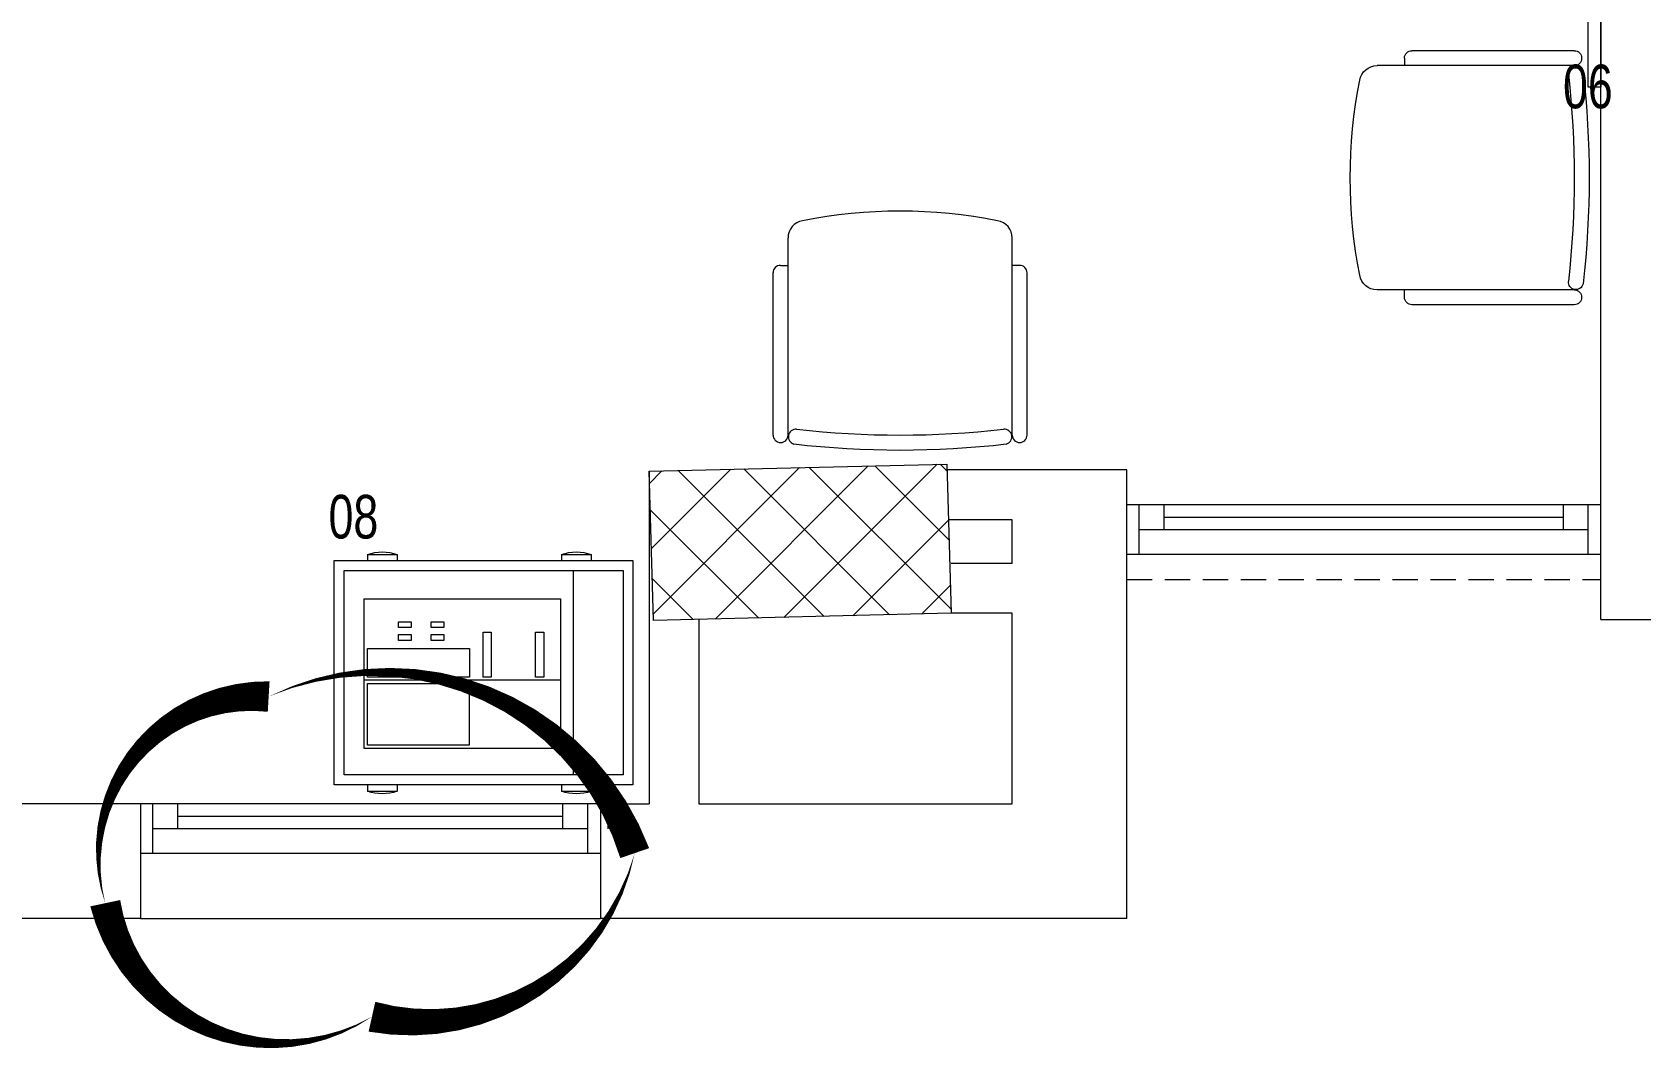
# Model space of a CAD drawing. Header units: millimetres. Extents: x -160614 to 59925, y -157025 to 0.
# Drawn here: x -113557 to -110327, y -116975 to -114914 of the extents above; entities that cross this region are included whole.
import ezdxf

# ---------------------------------------------------------------- set-up
doc = ezdxf.new("R2010")
doc.units = ezdxf.units.MM
doc.header["$LTSCALE"] = 8
for name, pattern in [('DASHED', [19.05, 12.7, -6.35]), ('HIDDEN', [9.525, 6.35, -3.175]), ('HIDDEN2', [4.7625, 3.175, -1.5875])]:
    doc.linetypes.add(name, pattern=pattern)
doc.layers.get('0').update_dxf_attribs({"color": 9, "lineweight": 5})
for name, color, linetype, lineweight in [('72_EGR_EQP_TAG', 9, 'Continuous', 5), ('Aluminum', 9, 'Continuous', 5), ('C-HYDR-CTCH', 9, 'Continuous', 5), ('Hatch', 9, 'Continuous', 5), ('LOADING', 9, 'Continuous', 5), ('Proj', 9, 'Continuous', 5), ('Structure', 9, 'Continuous', 5), ('Walls', 9, 'Continuous', 5)]:
    doc.layers.add(name, color=color, linetype=linetype, lineweight=lineweight)
doc.layers.get('0').off()
doc.layers.get('0').freeze()
doc.styles.add('X3G_ENTITY_257CFD', font='swisscl.ttf', dxfattribs={"height": 200})

# ---------------------------------------------------------------- blocks, each defined once
blk = doc.blocks.new('A$C47696aed')
at = {"layer": 'Hatch'}
h = blk.add_hatch(dxfattribs=at)
h.set_pattern_fill('ANSI37', color=256, scale=30)
h.paths.add_polyline_path([(50952.7, 21917.9), (50348.7, 21909.7), (50352.6, 21621.3), (50956.6, 21629.5)])
h.paths.add_polyline_path([(43791.9, 21910.1), (43208.4, 21904.7), (43188.5, 21613.3), (43772, 21618.7)])
h.paths.add_polyline_path([(29414.9, 21902.8), (28815.8, 21898.7), (28810.1, 21605.6), (29409.2, 21609.7)])
h.paths.add_polyline_path([(36600.2, 21904.9), (35999, 21897.4), (35990.7, 21611.8), (36591.9, 21619.3)])
h.paths.add_polyline_path([(22195.7, 21912), (21589.3, 21890.2), (21603.8, 21597.6), (22210.2, 21619.5)])
h.paths.add_polyline_path([(15459.1, 21901.7), (14237.2, 21925.6), (14230.7, 21629.5), (15452.7, 21605.5)])
h.paths.add_polyline_path([(15473.2, 14701.6), (14258.2, 14685.8), (14244.7, 14393.4), (15459.7, 14409.1)])
h.paths.add_polyline_path([(15447.1, 7508.4), (14244, 7492.4), (14238.3, 7199.4), (15441.4, 7215.3)])
h.paths.add_polyline_path([(15465.6, 309.7), (14269, 298.3), (14271.8, 3.8), (15468.5, 15.2)])
h.paths.add_polyline_path([(7830.6, 311.8), (7227.1, 308.1), (7237.7, 22.6), (7841.3, 26.3)])
h.paths.add_polyline_path([(7815.2, 7509.8), (7218.4, 7511.4), (7218.2, 7210.2), (7815.1, 7208.6)])
h.paths.add_polyline_path([(7825.1, 14699.4), (7205.8, 14700.6), (7195.2, 14397.6), (7814.5, 14396.4)])
h.paths.add_polyline_path([(7801.7, 21878.7), (7201.1, 21893.2), (7197.5, 21603.6), (7798.1, 21589.1)])
h.paths.add_polyline_path([(602.6, 21876.9), (0, 21899.6), (1.9, 21611.2), (604.5, 21588.5)])
h.paths.add_polyline_path([(610.4, 7498.6), (8.3, 7491.6), (11.7, 7200), (613.7, 7206.9)])
h.paths.add_polyline_path([(627.9, 303.9), (29.5, 302.9), (34.3, 2.3), (632.7, 3.3)])
h.paths.add_polyline_path([(22214.6, 317.2), (21608.9, 304.3), (21614.6, 3.1), (22220.3, 16)])
h.paths.add_polyline_path([(22208.1, 7509.7), (21613.7, 7492.1), (21615.8, 7195.5), (22210.2, 7213.1)])
h.paths.add_polyline_path([(22199.3, 14717.7), (21600.4, 14710), (21604.4, 14409.9), (22203.4, 14417.6)])
h.paths.add_polyline_path([(29399.7, 14702.4), (28797.7, 14707.1), (28802, 14415), (29403.9, 14410.3)])
h.paths.add_polyline_path([(29403.4, 7519.8), (28799.6, 7502.2), (28813, 7202.1), (29413.1, 7223.2)])
h.paths.add_polyline_path([(29419.5, 303.8), (28815.7, 310.4), (28813.3, 24.7), (29417.2, 18.1)])
h.paths.add_polyline_path([(36618, 314.2), (36020.7, 299.7), (36029.7, 0), (36627, 14.6)])
h.paths.add_polyline_path([(36610.7, 7502.6), (36009.5, 7504.5), (36010.6, 7207.3), (36611.9, 7205.4)])
h.paths.add_polyline_path([(36574.3, 14706.4), (35993.4, 14711.1), (36013.1, 14421.3), (36594, 14416.6)])
h.paths.add_polyline_path([(43777.6, 14705.7), (43180, 14719.4), (43182, 14427.5), (43779.6, 14413.8)])
h.paths.add_polyline_path([(43778.6, 7507.1), (43210.2, 7499.5), (43212, 7205.4), (43780.5, 7213)])
h.paths.add_polyline_path([(43815.7, 310), (43210.4, 307.3), (43211.8, 2.8), (43817, 5.4)])
h.paths.add_polyline_path([(50989.9, 309.5), (50401.9, 325.5), (50388.7, 18.3), (50976.7, 2.3)])
h.paths.add_polyline_path([(50974.1, 7508.9), (50370.9, 7510), (50368.9, 7213.4), (50972.2, 7212.3)])
at = {"layer": 'C-HYDR-CTCH', "color": 4, "flags": 128}
blk.add_lwpolyline([(36618, 314.2), (36627, 14.6), (36029.7, 0), (36020.7, 299.7), (36618, 314.2)], dxfattribs=at)
blk = doc.blocks.new('GF21016-P')
at = {"layer": 'LOADING', "extrusion": (-1.24384e-09, -1.20261e-09, -1)}
for p, q in [((0.0128, 0.0179), (0.0128, 0.4136)), ((0.4628, 0.0179), (0.4628, 0.4136)), ((-0.0022, 0.3585), (0.0128, 0.3585)), ((0.4778, 0.3585), (0.4628, 0.3585)), ((-0.0172, 0.0179), (-0.0172, 0.3435)), ((0.4928, 0.0179), (0.4928, 0.3435)), ((0.4778, 0.0029), (0.4778, 0.0029))]:
    blk.add_line(p, q, dxfattribs=at)
for centre, radius, start, end in [((-0.2378, -0.5362), 1.0036, 78.7568, 101.2432), ((-0.0478, 0.4136), 0.035, 0, 80.6557), ((-0.4278, 0.4136), 0.035, 99.3443, 180), ((0.0022, 0.3435), 0.015, 0, 90), ((-0.4778, 0.3435), 0.015, 90, 180), ((0.0022, 0.0179), 0.015, 270, 0), ((0.0022, 0.0179), 0.015, 180, 270), ((-0.0284, 0.0145), 0.015, 284.3864, 95.5209), ((-0.2378, 1.8734), 1.8855, 263.5119, 276.4881), ((-0.2378, 1.8928), 1.8749, 263.6341, 276.3659), ((-0.4471, 0.0145), 0.015, 84.4791, 255.6136), ((-0.4778, 0.0179), 0.015, 270, 0), ((-0.4778, 0.0179), 0.015, 180, 270)]:
    blk.add_arc(centre, radius, start, end, dxfattribs=at)
blk = doc.blocks.new('HF10647-P')
for p, q in [((0.0669, 0.45), (0.0669, 0.4629)), ((0.0669, 0.4629), (0.1269, 0.4629)), ((0.1269, 0.45), (0.1269, 0.4629)), ((0.4562, 0.45), (0.4562, 0.4629)), ((0.4562, 0.4629), (0.5162, 0.4629)), ((0.5162, 0.45), (0.5162, 0.4629)), ((0.6, 0.45), (0, 0.45)), ((0, 0.45), (0, 0)), ((0.02, 0.43), (0.02, 0.02)), ((0.58, 0.43), (0.02, 0.43)), ((0.58, 0.02), (0.58, 0.43)), ((0.6, 0), (0.6, 0.45)), ((0, 0), (0.6, 0)), ((0.02, 0.02), (0.58, 0.02)), ((0.0669, -0.0124), (0.0669, 0)), ((0.1269, -0.0124), (0.1269, 0)), ((0.4562, -0.0124), (0.4562, 0)), ((0.5162, -0.0124), (0.5162, 0)), ((0.0669, -0.0124), (0.1269, -0.0124)), ((0.4562, -0.0124), (0.5162, -0.0124))]:
    blk.add_line(p, q)
at = {"linetype": 'DASHED'}
blk.add_line((0.48, 0.02), (0.48, 0.43), dxfattribs=at)
for centre, start, end in [((0.0969, 0.3754), 71.0754, 108.9246), ((0.4862, 0.3754), 71.0754, 108.9246), ((0.0969, 0.0751), 251.0754, 288.9246), ((0.4862, 0.0751), 251.0754, 288.9246)]:
    blk.add_arc(centre, 0.0925, start, end)
blk = doc.blocks.new('ME11129-P')
for p, q in [((0, 0.3), (0.395, 0.3)), ((0, 0), (0, 0.3)), ((0.395, 0), (0.395, 0.3)), ((0, 0.1631), (0.395, 0.1631)), ((0, 0), (0.395, 0))]:
    blk.add_line(p, q)
for points in [[(0.0075, 0.2943), (0.0075, 0.1703), (0.2112, 0.1703), (0.2112, 0.2943)], [(0.0075, 0.1574), (0.0075, 0.1), (0.2124, 0.1), (0.2124, 0.1574)], [(0.2393, 0.1574), (0.2393, 0.0673), (0.2557, 0.0673), (0.2557, 0.1574)], [(0.3447, 0.1574), (0.3447, 0.0673), (0.3611, 0.0673), (0.3611, 0.1574)], [(0.0696, 0.0837), (0.0696, 0.072), (0.0953, 0.072), (0.0953, 0.0837)], [(0.1351, 0.0837), (0.1351, 0.072), (0.1609, 0.072), (0.1609, 0.0837)], [(0.0696, 0.0579), (0.0696, 0.0462), (0.0953, 0.0462), (0.0953, 0.0579)], [(0.1351, 0.0579), (0.1351, 0.0462), (0.1609, 0.0462), (0.1609, 0.0579)]]:
    blk.add_lwpolyline(points, close=True)
blk = doc.blocks.new('emergency trolley')
at = {"layer": 'LOADING', "lineweight": 0, "extrusion": (-8.32957e-23, -4.54131e-15, -1), "xscale": 1000, "yscale": 1000, "zscale": 1000, "rotation": 180.000000000946}
blk.add_blockref('HF10647-P', (951241.3, -396513.1, 0), dxfattribs=at)
at = {"layer": 'LOADING', "linetype": 'HIDDEN2', "ltscale": 5000, "extrusion": (8.55145e-16, -4.19218e-15, -1), "xscale": 1000.000000000001, "yscale": 1000.000000000001, "zscale": 1000.000000000001, "rotation": 180.0001913008752}
blk.add_blockref('ME11129-P', (951181.6, -396589.5, 0), dxfattribs=at)
blk = doc.blocks.new('HF10037B-P')
at = {"layer": 'LOADING'}
for p, q in [((0.2459, 0.134), (0.1859, 0.134)), ((0.1859, 0.134), (0.1859, 0.109)), ((0.2459, 0.134), (0.2459, 0.109)), ((0.2459, 0.109), (0.1859, 0.109)), ((0, 0), (-0.0142, -0.0583)), ((0, 0), (0.0243, -0.0059)), ((0.0243, -0.0059), (0.01, -0.0642)), ((0.4071, -0.0094), (0.431, -0.0018)), ((0.4071, -0.0094), (0.4255, -0.0665)), ((0.431, -0.0018), (0.4493, -0.0589)), ((-0.0142, -0.0583), (0.01, -0.0642)), ((0.4069, -0.0417), (0.4165, -0.0387)), ((0.4255, -0.0665), (0.4493, -0.0589)), ((0.0524, -0.2725), (0.0674, -0.2525)), ((0.0674, -0.2525), (0.1154, -0.2885)), ((0.3125, -0.2897), (0.362, -0.2558)), ((0.3761, -0.2764), (0.362, -0.2558)), ((0.0524, -0.2725), (0.1004, -0.3085)), ((0.1004, -0.3085), (0.1154, -0.2885)), ((0.3266, -0.3103), (0.3125, -0.2897)), ((0.3266, -0.3103), (0.3761, -0.2764)), ((0.3267, -0.268), (0.3323, -0.2763))]:
    blk.add_line(p, q, dxfattribs=at)
for radius in [0.21, 0.1775]:
    blk.add_circle((0.2161, -0.1014), radius, dxfattribs=at)
for centre, radius, start, end in [((0.2159, 0.0465), 0.0925, 71.0754, 108.9246), ((0.2159, 0.1965), 0.0925, 251.0754, 288.9246), ((0.0779, -0.0499), 0.0925, 147.3419, 185.1912), ((-0.0678, -0.0143), 0.0925, 327.3419, 5.1912), ((0.4996, -0.0113), 0.0925, 178.8412, 216.6904), ((0.3568, -0.057), 0.0925, 358.8412, 36.6904), ((0.2161, -0.1014), 0.2, 303.6037, 17.3657), ((0.0389, -0.3404), 0.0925, 34.1875, 72.0368), ((0.3867, -0.3449), 0.0925, 105.5121, 143.3614), ((0.1289, -0.2205), 0.0925, 214.1875, 252.0368), ((0.3019, -0.2212), 0.0925, 285.5121, 323.3614)]:
    blk.add_arc(centre, radius, start, end, dxfattribs=at)
blk = doc.blocks.new('GF1')
at = {"layer": 'Aluminum', "color": 9}
for p, q in [((-110407.8, -115862.6), (-111359.2, -115862.6)), ((-111334.2, -115962.6), (-111334.2, -115862.6)), ((-111284.2, -115912.6), (-111284.2, -115862.6)), ((-111284.2, -115887.6), (-110482.8, -115887.6)), ((-110482.8, -115912.6), (-110482.8, -115862.6)), ((-110432.8, -115962.6), (-110432.8, -115862.6)), ((-110432.8, -115912.6), (-111334.2, -115912.6)), ((-110407.8, -115962.6), (-111359.2, -115962.6)), ((-112416, -116462.6), (-113339.4, -116462.6)), ((-113314.4, -116562.6), (-113314.4, -116462.6)), ((-113264.4, -116512.6), (-113264.4, -116462.6)), ((-112491, -116512.6), (-112491, -116462.6)), ((-112441, -116562.6), (-112441, -116462.6)), ((-112400.6, -116512.6), (-112400.6, -116462.6)), ((-113264.4, -116487.6), (-112491, -116487.6)), ((-112441, -116512.6), (-113314.4, -116512.6)), ((-112416, -116562.6), (-113339.4, -116562.6)), ((-113339.4, -116692.6), (-112416, -116692.6))]:
    blk.add_line(p, q, dxfattribs=at)
at = {"layer": 'Aluminum', "color": 9, "elevation": -0.1}
blk.add_lwpolyline([(-112347, -116561.7, 0, 61.3, -0.409387), (-112874.5, -116890.1, 0, 61.3, -0.520567), (-113409.9, -116662.2, 0, 61.3, -0.520567), (-113081.8, -116247.4, 0, 61.3, -0.443366)], format="xyseb", close=True, dxfattribs=at)
at = {"layer": 'LOADING', "color": 9}
blk.add_lwpolyline([(-110407.8, -115024.6), (-110432.8, -115024.6), (-110432.8, -114518.6), (-110407.8, -114518.6), (-110407.8, -115024.6)], dxfattribs=at)
at = {"layer": 'Proj', "color": 9, "linetype": 'HIDDEN'}
blk.add_line((-111359.2, -116012.6), (-110407.8, -116012.6), dxfattribs=at)
at = {"layer": 'Walls', "color": 9}
for p, q in [((-110407.8, -116092.6), (-110407.8, -113312.6)), ((-112318, -115795.2, 0), (-112318, -116462.6)), ((-111359.2, -115792.6), (-111720.3, -115792.6)), ((-111359.2, -116692.6), (-111359.2, -115792.6)), ((-111359.2, -116692.6), (-111359.2, -115792.6)), ((-111589.2, -115892.6), (-111717.3, -115892.6)), ((-111589.2, -115980.3), (-111589.2, -115892.6)), ((-111589.2, -115980.3), (-111711.7, -115980.3, 0)), ((-111589.2, -116080.3), (-111711.7, -116080.3, 0)), ((-111589.2, -116462.6), (-111589.2, -116080.3)), ((-112218, -116092.7, 0), (-112218, -116462.6)), ((-110407.8, -116092.6), (-109823.6, -116092.6)), ((-113339.4, -116462.6), (-114907.8, -116462.6)), ((-113339.4, -116462.6), (-113339.4, -116692.6)), ((-112416, -116462.6), (-112318, -116462.6)), ((-112416, -116462.6), (-112416, -116692.6)), ((-112218, -116462.6), (-111589.2, -116462.6)), ((-113339.4, -116692.6), (-115307.8, -116692.6)), ((-111359.2, -116692.6), (-112416, -116692.6)), ((-111359.2, -116692.6), (-112325.6, -116692.6))]:
    blk.add_line(p, q, dxfattribs=at)
at = {"layer": 'LOADING', "color": 9, "extrusion": (1.86519e-05, 4.75185e-05, 1), "xscale": 1000.000000000002, "yscale": 1000.000000000002, "zscale": -1000.000000000011, "rotation": 89.9999749024569}
blk.add_blockref('GF21016-P', (-110443.3, -115443.9, -7.6), dxfattribs=at)
at = {"layer": 'LOADING', "color": 9, "extrusion": (2.75759e-10, 1.16581e-09, -1), "xscale": -999.9999999999997, "yscale": 999.9999999999998, "zscale": 999.9999999999998, "rotation": 334.2186874640738}
blk.add_blockref('HF10037B-P', (114038.9, -115340.5, 0), dxfattribs=at)
at = {"layer": 'LOADING', "color": 9, "extrusion": (-2.67576e-11, 2.24019e-05, 1), "xscale": -1000.000000000003, "yscale": 1000.000000000003, "zscale": -1000.000000000003, "rotation": 2.511235307700588e-05}
blk.add_blockref('GF21016-P', (-111576.5, -115740.5, -2.6), dxfattribs=at)
at = {"layer": 'LOADING', "color": 9}
blk.add_blockref('emergency trolley', (838290.8, 280538.5, 0), dxfattribs=at)
at = {"layer": 'Structure', "color": 9}
blk.add_blockref('A$C47696aed', (-148338.7, -116094.9, 0), dxfattribs=at)
at = {"layer": '72_EGR_EQP_TAG', "color": 9, "char_height": 87.47, "attachment_point": 2, "style": 'X3G_ENTITY_257CFD'}
for s, insert in [('06', (-110433.7, -114979.2)), ('08', (-112911.7, -115842.7, 0))]:
    blk.add_mtext(s, dxfattribs=dict(at, insert=insert))

msp = doc.modelspace()

# ---------------------------------------------------------------- block references
at = {"layer": '72_EGR_EQP_TAG'}
msp.add_blockref('GF1', (0, 0), dxfattribs=at)

doc.saveas('drawing.dxf')
